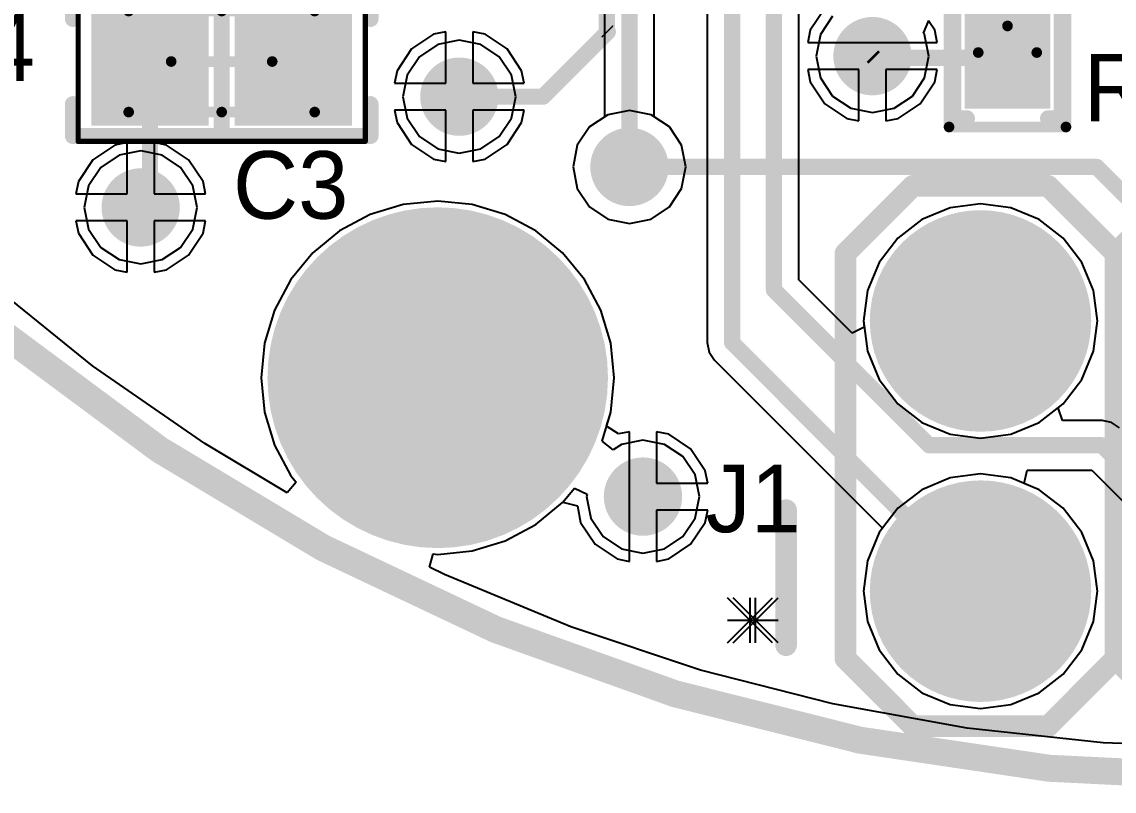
# Model space of a CAD drawing. Header units: millimetres. Extents: x 0.16 to 3.68, y 0.79 to 4.96.
# Drawn here: x 1.17 to 1.5745, y 0.791 to 1.0757 of the extents above; entities that cross this region are included whole.
import ezdxf

# ---------------------------------------------------------------- set-up
doc = ezdxf.new("R2010")
doc.units = ezdxf.units.MM
doc.header["$MEASUREMENT"] = 0
for name, color, linetype in [('BottomLayer', 5, 'Continuous'), ('BottomOverlay', 54, 'Continuous'), ('BottomSolder', 6, 'Continuous'), ('KeepOutLayer', 6, 'Continuous'), ('Mechanical13', 56, 'Continuous'), ('Mechanical15', 56, 'Continuous'), ('Mechanical18', 56, 'Continuous'), ('MidLayer1', 16, 'Continuous'), ('MidLayer2', 76, 'Continuous'), ('MultiLayer', 9, 'Continuous'), ('PadHoleLayer', 156, 'Continuous'), ('TopLayer', 1, 'Continuous'), ('TopOverlay', 2, 'Continuous'), ('TopPaste', 8, 'Continuous'), ('TopSolder', 216, 'Continuous'), ('ViaHoleLayer', 16, 'Continuous')]:
    doc.layers.add(name, color=color, linetype=linetype)

# ---------------------------------------------------------------- blocks, each defined once
blk = doc.blocks.new('CAP_0603_1608_10')
at = {"layer": 'Mechanical13', "const_width": 0.00394}
for points in [[(-0.03445, -0.0187), (-0.03445, 0.0187)], [(-0.03445, 0.0187), (0.03445, 0.0187)], [(0.03445, -0.0187), (0.03445, 0.0187)], [(-0.03445, -0.0187), (0.03445, -0.0187)]]:
    blk.add_lwpolyline(points, dxfattribs=at)
at = {"layer": 'Mechanical13', "const_width": 0.00197}
for points in [[(-0.03543, 0.0187, 1), (-0.03346, 0.0187, 1)], [(-0.03543, 0.0187, 1), (-0.03346, 0.0187, 1)], [(0.03346, 0.0187, 1), (0.03543, 0.0187, 1)], [(0.03346, 0.0187, 1), (0.03543, 0.0187, 1)], [(-0.03543, -0.0187, 1), (-0.03346, -0.0187, 1)], [(-0.03543, -0.0187, 1), (-0.03346, -0.0187, 1)], [(0.03346, -0.0187, 1), (0.03543, -0.0187, 1)], [(0.03346, -0.0187, 1), (0.03543, -0.0187, 1)]]:
    blk.add_lwpolyline(points, format="xyb", close=True, dxfattribs=at)
at = {"layer": 'Mechanical15'}
for points, const_width in [([(-0.05315, -0.02953), (-0.05315, 0.02953)], 0.00197), ([(-0.05315, 0.02953), (0.05315, 0.02953)], 0.00197), ([(0.05315, -0.02953), (0.05315, 0.02953)], 0.00197), ([(0, -0.0187), (0, 0.0187)], 0.00394), ([(-0.0187, 0), (0.0187, 0)], 0.00394), ([(-0.05315, -0.02953), (0.05315, -0.02953)], 0.00197)]:
    blk.add_lwpolyline(points, dxfattribs=dict(at, const_width=const_width))
for points, const_width in [([(-0.05364, 0.02953, 1), (-0.05266, 0.02953, 1)], 0.000984), ([(-0.05364, 0.02953, 1), (-0.05266, 0.02953, 1)], 0.000984), ([(0.05266, 0.02953, 1), (0.05364, 0.02953, 1)], 0.000984), ([(0.05266, 0.02953, 1), (0.05364, 0.02953, 1)], 0.000984), ([(-0.00098, 0.0187, 1), (0.00098, 0.0187, 1)], 0.00197), ([(-0.01969, 0, 1), (-0.01772, 0, 1)], 0.00197), ([(0.01772, 0, 1), (0.01969, 0, 1)], 0.00197), ([(-0.00098, -0.0187, 1), (0.00098, -0.0187, 1)], 0.00197), ([(-0.05364, -0.02953, 1), (-0.05266, -0.02953, 1)], 0.000984), ([(-0.05364, -0.02953, 1), (-0.05266, -0.02953, 1)], 0.000984), ([(0.05266, -0.02953, 1), (0.05364, -0.02953, 1)], 0.000984), ([(0.05266, -0.02953, 1), (0.05364, -0.02953, 1)], 0.000984)]:
    blk.add_lwpolyline(points, format="xyb", close=True, dxfattribs=dict(at, const_width=const_width))
at = {"layer": 'TopLayer'}
for points in [[(-0.00886, -0.01969), (-0.00886, 0.01969), (-0.04429, -0.01969), (-0.04429, 0.01969)], [(0.04429, -0.01969), (0.04429, 0.01969), (0.00886, -0.01969), (0.00886, 0.01969)]]:
    blk.add_solid(points, dxfattribs=at)
at = {"layer": 'TopOverlay', "const_width": 0.00591}
for points in [[(-0.05512, 0.02756), (0.05512, 0.02756)], [(-0.05512, 0.01575), (-0.05512, 0.02756)], [(0, -0.02756), (0, 0.02756)], [(0.05512, 0.01575), (0.05512, 0.02756)], [(-0.05512, -0.02756), (-0.05512, -0.01575)], [(0.05512, -0.02756), (0.05512, -0.01575)], [(-0.05512, -0.02756), (0.05512, -0.02756)]]:
    blk.add_lwpolyline(points, dxfattribs=at)
at = {"layer": 'TopOverlay', "const_width": 0.00295}
for points in [[(-0.05659, 0.02756, 1), (-0.05364, 0.02756, 1)], [(-0.05659, 0.02756, 1), (-0.05364, 0.02756, 1)], [(-0.00148, 0.02756, 1), (0.00148, 0.02756, 1)], [(0.05364, 0.02756, 1), (0.05659, 0.02756, 1)], [(0.05364, 0.02756, 1), (0.05659, 0.02756, 1)], [(-0.05659, 0.01575, 1), (-0.05364, 0.01575, 1)], [(0.05364, 0.01575, 1), (0.05659, 0.01575, 1)], [(-0.05659, -0.01575, 1), (-0.05364, -0.01575, 1)], [(0.05364, -0.01575, 1), (0.05659, -0.01575, 1)], [(-0.05659, -0.02756, 1), (-0.05364, -0.02756, 1)], [(-0.05659, -0.02756, 1), (-0.05364, -0.02756, 1)], [(-0.00148, -0.02756, 1), (0.00148, -0.02756, 1)], [(0.05364, -0.02756, 1), (0.05659, -0.02756, 1)], [(0.05364, -0.02756, 1), (0.05659, -0.02756, 1)]]:
    blk.add_lwpolyline(points, format="xyb", close=True, dxfattribs=at)
at = {"layer": 'TopPaste'}
for points in [[(-0.00886, -0.01969), (-0.00886, 0.01969), (-0.04429, -0.01969), (-0.04429, 0.01969)], [(0.04429, -0.01969), (0.04429, 0.01969), (0.00886, -0.01969), (0.00886, 0.01969)]]:
    blk.add_solid(points, dxfattribs=at)
at = {"layer": 'TopSolder'}
for points in [[(-0.00486, -0.02369), (-0.00486, 0.02369), (-0.04829, -0.02369), (-0.04829, 0.02369)], [(0.04829, -0.02369), (0.04829, 0.02369), (0.00486, -0.02369), (0.00486, 0.02369)]]:
    blk.add_solid(points, dxfattribs=at)
blk = doc.blocks.new('2X3_NS_25')
at = {"layer": 'BottomLayer', "const_width": 0.037}
for points in [[(-0.1185, 0.05, 1), (-0.0815, 0.05, 1)], [(-0.0185, 0.05, 1), (0.0185, 0.05, 1)], [(0.0815, 0.05, 1), (0.1185, 0.05, 1)], [(-0.1185, -0.05, 1), (-0.0815, -0.05, 1)], [(-0.0185, -0.05, 1), (0.0185, -0.05, 1)], [(0.0815, -0.05, 1), (0.1185, -0.05, 1)]]:
    blk.add_lwpolyline(points, format="xyb", close=True, dxfattribs=at)
at = {"layer": 'BottomSolder', "const_width": 0.041}
for points in [[(-0.1205, 0.05, 1), (-0.0795, 0.05, 1)], [(-0.0205, 0.05, 1), (0.0205, 0.05, 1)], [(0.0795, 0.05, 1), (0.1205, 0.05, 1)], [(-0.1205, -0.05, 1), (-0.0795, -0.05, 1)], [(-0.0205, -0.05, 1), (0.0205, -0.05, 1)], [(0.0795, -0.05, 1), (0.1205, -0.05, 1)]]:
    blk.add_lwpolyline(points, format="xyb", close=True, dxfattribs=at)
at = {"layer": 'Mechanical18', "const_width": 0.008}
for points in [[(-0.15, 0.075), (-0.125, 0.1)], [(-0.125, 0.1), (-0.075, 0.1)], [(-0.075, 0.1), (-0.05, 0.075)], [(-0.05, 0.075), (-0.025, 0.1)], [(-0.025, 0.1), (0.025, 0.1)], [(0.025, 0.1), (0.05, 0.075)], [(0.05, 0.075), (0.075, 0.1)], [(0.075, 0.1), (0.125, 0.1)], [(0.125, 0.1), (0.15, 0.075)], [(-0.15, -0.075), (-0.15, 0.075)], [(-0.05, -0.075), (-0.05, 0.075)], [(0.05, -0.075), (0.05, 0.075)], [(0.15, -0.075), (0.15, 0.075)], [(-0.172, -0.07), (-0.172, -0.02)], [(-0.15, -0.075), (-0.125, -0.1)], [(-0.075, -0.1), (-0.05, -0.075)], [(-0.05, -0.075), (-0.025, -0.1)], [(0.025, -0.1), (0.05, -0.075)], [(0.05, -0.075), (0.075, -0.1)], [(0.125, -0.1), (0.15, -0.075)], [(-0.125, -0.1), (-0.075, -0.1)], [(-0.025, -0.1), (0.025, -0.1)], [(0.075, -0.1), (0.125, -0.1)]]:
    blk.add_lwpolyline(points, dxfattribs=at)
at = {"layer": 'Mechanical18', "const_width": 0.004}
for points in [[(-0.127, 0.1, 1), (-0.123, 0.1, 1)], [(-0.127, 0.1, 1), (-0.123, 0.1, 1)], [(-0.077, 0.1, 1), (-0.073, 0.1, 1)], [(-0.077, 0.1, 1), (-0.073, 0.1, 1)], [(-0.027, 0.1, 1), (-0.023, 0.1, 1)], [(-0.027, 0.1, 1), (-0.023, 0.1, 1)], [(0.023, 0.1, 1), (0.027, 0.1, 1)], [(0.023, 0.1, 1), (0.027, 0.1, 1)], [(0.073, 0.1, 1), (0.077, 0.1, 1)], [(0.073, 0.1, 1), (0.077, 0.1, 1)], [(0.123, 0.1, 1), (0.127, 0.1, 1)], [(0.123, 0.1, 1), (0.127, 0.1, 1)], [(-0.152, 0.075, 1), (-0.148, 0.075, 1)], [(-0.152, 0.075, 1), (-0.148, 0.075, 1)], [(-0.052, 0.075, 1), (-0.048, 0.075, 1)], [(-0.052, 0.075, 1), (-0.048, 0.075, 1)], [(-0.052, 0.075, 1), (-0.048, 0.075, 1)], [(0.048, 0.075, 1), (0.052, 0.075, 1)], [(0.048, 0.075, 1), (0.052, 0.075, 1)], [(0.048, 0.075, 1), (0.052, 0.075, 1)], [(0.148, 0.075, 1), (0.152, 0.075, 1)], [(0.148, 0.075, 1), (0.152, 0.075, 1)], [(-0.174, -0.02, 1), (-0.17, -0.02, 1)], [(-0.174, -0.07, 1), (-0.17, -0.07, 1)], [(-0.152, -0.075, 1), (-0.148, -0.075, 1)], [(-0.152, -0.075, 1), (-0.148, -0.075, 1)], [(-0.052, -0.075, 1), (-0.048, -0.075, 1)], [(-0.052, -0.075, 1), (-0.048, -0.075, 1)], [(-0.052, -0.075, 1), (-0.048, -0.075, 1)], [(0.048, -0.075, 1), (0.052, -0.075, 1)], [(0.048, -0.075, 1), (0.052, -0.075, 1)], [(0.048, -0.075, 1), (0.052, -0.075, 1)], [(0.148, -0.075, 1), (0.152, -0.075, 1)], [(0.148, -0.075, 1), (0.152, -0.075, 1)], [(-0.127, -0.1, 1), (-0.123, -0.1, 1)], [(-0.127, -0.1, 1), (-0.123, -0.1, 1)], [(-0.077, -0.1, 1), (-0.073, -0.1, 1)], [(-0.077, -0.1, 1), (-0.073, -0.1, 1)], [(-0.027, -0.1, 1), (-0.023, -0.1, 1)], [(-0.027, -0.1, 1), (-0.023, -0.1, 1)], [(0.023, -0.1, 1), (0.027, -0.1, 1)], [(0.023, -0.1, 1), (0.027, -0.1, 1)], [(0.073, -0.1, 1), (0.077, -0.1, 1)], [(0.073, -0.1, 1), (0.077, -0.1, 1)], [(0.123, -0.1, 1), (0.127, -0.1, 1)], [(0.123, -0.1, 1), (0.127, -0.1, 1)]]:
    blk.add_lwpolyline(points, format="xyb", close=True, dxfattribs=at)
at = {"layer": 'Mechanical18'}
for points in [[(-0.11, 0.04), (-0.09, 0.04), (-0.11, 0.06), (-0.09, 0.06)], [(-0.01, 0.04), (0.01, 0.04), (-0.01, 0.06), (0.01, 0.06)], [(0.09, 0.04), (0.11, 0.04), (0.09, 0.06), (0.11, 0.06)], [(-0.11, -0.06), (-0.09, -0.06), (-0.11, -0.04), (-0.09, -0.04)], [(-0.01, -0.06), (0.01, -0.06), (-0.01, -0.04), (0.01, -0.04)], [(0.09, -0.06), (0.11, -0.06), (0.09, -0.04), (0.11, -0.04)]]:
    blk.add_solid(points, dxfattribs=at)
at = {"layer": 'MidLayer1', "const_width": 0.037}
for points in [[(-0.1185, 0.05, 1), (-0.0815, 0.05, 1)], [(-0.0185, 0.05, 1), (0.0185, 0.05, 1)], [(0.0815, 0.05, 1), (0.1185, 0.05, 1)], [(-0.1185, -0.05, 1), (-0.0815, -0.05, 1)], [(-0.0185, -0.05, 1), (0.0185, -0.05, 1)], [(0.0815, -0.05, 1), (0.1185, -0.05, 1)]]:
    blk.add_lwpolyline(points, format="xyb", close=True, dxfattribs=at)
at = {"layer": 'MidLayer2', "const_width": 0.037}
for points in [[(-0.1185, 0.05, 1), (-0.0815, 0.05, 1)], [(-0.0185, 0.05, 1), (0.0185, 0.05, 1)], [(0.0815, 0.05, 1), (0.1185, 0.05, 1)], [(-0.1185, -0.05, 1), (-0.0815, -0.05, 1)], [(-0.0185, -0.05, 1), (0.0185, -0.05, 1)], [(0.0815, -0.05, 1), (0.1185, -0.05, 1)]]:
    blk.add_lwpolyline(points, format="xyb", close=True, dxfattribs=at)
at = {"layer": 'MultiLayer', "const_width": 0.037}
for points in [[(-0.1185, 0.05, 1), (-0.0815, 0.05, 1)], [(-0.0185, 0.05, 1), (0.0185, 0.05, 1)], [(0.0815, 0.05, 1), (0.1185, 0.05, 1)], [(-0.1185, -0.05, 1), (-0.0815, -0.05, 1)], [(-0.0185, -0.05, 1), (0.0185, -0.05, 1)], [(0.0815, -0.05, 1), (0.1185, -0.05, 1)]]:
    blk.add_lwpolyline(points, format="xyb", close=True, dxfattribs=at)
at = {"layer": 'PadHoleLayer', "const_width": 0.02}
for points in [[(-0.11, 0.05, 1), (-0.09, 0.05, 1)], [(-0.01, 0.05, 1), (0.01, 0.05, 1)], [(0.09, 0.05, 1), (0.11, 0.05, 1)], [(-0.11, -0.05, 1), (-0.09, -0.05, 1)], [(-0.01, -0.05, 1), (0.01, -0.05, 1)], [(0.09, -0.05, 1), (0.11, -0.05, 1)]]:
    blk.add_lwpolyline(points, format="xyb", close=True, dxfattribs=at)
at = {"layer": 'TopLayer', "const_width": 0.037}
for points in [[(-0.1185, 0.05, 1), (-0.0815, 0.05, 1)], [(-0.0185, 0.05, 1), (0.0185, 0.05, 1)], [(0.0815, 0.05, 1), (0.1185, 0.05, 1)], [(-0.1185, -0.05, 1), (-0.0815, -0.05, 1)], [(-0.0185, -0.05, 1), (0.0185, -0.05, 1)], [(0.0815, -0.05, 1), (0.1185, -0.05, 1)]]:
    blk.add_lwpolyline(points, format="xyb", close=True, dxfattribs=at)
at = {"layer": 'TopSolder', "const_width": 0.041}
for points in [[(-0.1205, 0.05, 1), (-0.0795, 0.05, 1)], [(-0.0205, 0.05, 1), (0.0205, 0.05, 1)], [(0.0795, 0.05, 1), (0.1205, 0.05, 1)], [(-0.1205, -0.05, 1), (-0.0795, -0.05, 1)], [(-0.0205, -0.05, 1), (0.0205, -0.05, 1)], [(0.0795, -0.05, 1), (0.1205, -0.05, 1)]]:
    blk.add_lwpolyline(points, format="xyb", close=True, dxfattribs=at)
blk = doc.blocks.new('RES_0402_1005_43')
at = {"layer": 'Mechanical13', "const_width": 0.00394}
for points in [[(-0.02067, 0.01083), (0.02067, 0.01083)], [(-0.02067, 0.01083), (-0.02067, -0.01083)], [(0.02067, 0.01083), (0.02067, -0.01083)], [(-0.02067, -0.01083), (0.02067, -0.01083)]]:
    blk.add_lwpolyline(points, dxfattribs=at)
at = {"layer": 'Mechanical13', "const_width": 0.00197}
for points in [[(-0.02165, 0.01083, 1), (-0.01969, 0.01083, 1)], [(-0.02165, 0.01083, 1), (-0.01969, 0.01083, 1)], [(0.01969, 0.01083, 1), (0.02165, 0.01083, 1)], [(0.01969, 0.01083, 1), (0.02165, 0.01083, 1)], [(-0.02165, -0.01083, 1), (-0.01969, -0.01083, 1)], [(-0.02165, -0.01083, 1), (-0.01969, -0.01083, 1)], [(0.01969, -0.01083, 1), (0.02165, -0.01083, 1)], [(0.01969, -0.01083, 1), (0.02165, -0.01083, 1)]]:
    blk.add_lwpolyline(points, format="xyb", close=True, dxfattribs=at)
at = {"layer": 'Mechanical15', "const_width": 0.00394}
for points in [[(-0.04823, 0.02165), (0.04823, 0.02165)], [(-0.04823, 0.02165), (-0.04823, -0.02165)], [(0.04823, 0.02165), (0.04823, -0.02165)], [(0, 0.01083), (0, -0.01083)], [(-0.01083, 0), (0.01083, 0)], [(-0.04823, -0.02165), (0.04823, -0.02165)]]:
    blk.add_lwpolyline(points, dxfattribs=at)
at = {"layer": 'Mechanical15', "const_width": 0.00197}
for points in [[(-0.04921, 0.02165, 1), (-0.04724, 0.02165, 1)], [(-0.04921, 0.02165, 1), (-0.04724, 0.02165, 1)], [(0.04724, 0.02165, 1), (0.04921, 0.02165, 1)], [(0.04724, 0.02165, 1), (0.04921, 0.02165, 1)], [(-0.00098, 0.01083, 1), (0.00098, 0.01083, 1)], [(-0.01181, 0, 1), (-0.00984, 0, 1)], [(0.00984, 0, 1), (0.01181, 0, 1)], [(-0.00098, -0.01083, 1), (0.00098, -0.01083, 1)], [(-0.04921, -0.02165, 1), (-0.04724, -0.02165, 1)], [(-0.04921, -0.02165, 1), (-0.04724, -0.02165, 1)], [(0.04724, -0.02165, 1), (0.04921, -0.02165, 1)], [(0.04724, -0.02165, 1), (0.04921, -0.02165, 1)]]:
    blk.add_lwpolyline(points, format="xyb", close=True, dxfattribs=at)
at = {"layer": 'TopLayer'}
for points in [[(-0.00787, -0.01181), (-0.00787, 0.01181), (-0.0374, -0.01181), (-0.0374, 0.01181)], [(0.0374, -0.01181), (0.0374, 0.01181), (0.00787, -0.01181), (0.00787, 0.01181)]]:
    blk.add_solid(points, dxfattribs=at)
at = {"layer": 'TopOverlay', "const_width": 0.00591}
for points in [[(-0.045, 0.02), (-0.045, 0.015)], [(-0.045, 0.02), (0.045, 0.02)], [(0, 0.02), (0, -0.02)], [(0.045, 0.02), (0.045, 0.015)], [(-0.045, -0.015), (-0.045, -0.02)], [(0.045, -0.015), (0.045, -0.02)], [(-0.045, -0.02), (0.045, -0.02)]]:
    blk.add_lwpolyline(points, dxfattribs=at)
at = {"layer": 'TopOverlay', "const_width": 0.00295}
for points in [[(-0.04648, 0.02, 1), (-0.04352, 0.02, 1)], [(-0.04648, 0.02, 1), (-0.04352, 0.02, 1)], [(-0.00148, 0.02, 1), (0.00148, 0.02, 1)], [(0.04352, 0.02, 1), (0.04648, 0.02, 1)], [(0.04352, 0.02, 1), (0.04648, 0.02, 1)], [(-0.04648, 0.015, 1), (-0.04352, 0.015, 1)], [(0.04352, 0.015, 1), (0.04648, 0.015, 1)], [(-0.04648, -0.015, 1), (-0.04352, -0.015, 1)], [(0.04352, -0.015, 1), (0.04648, -0.015, 1)], [(-0.04648, -0.02, 1), (-0.04352, -0.02, 1)], [(-0.04648, -0.02, 1), (-0.04352, -0.02, 1)], [(-0.00148, -0.02, 1), (0.00148, -0.02, 1)], [(0.04352, -0.02, 1), (0.04648, -0.02, 1)], [(0.04352, -0.02, 1), (0.04648, -0.02, 1)]]:
    blk.add_lwpolyline(points, format="xyb", close=True, dxfattribs=at)
at = {"layer": 'TopPaste'}
for points in [[(-0.00787, -0.01181), (-0.00787, 0.01181), (-0.0374, -0.01181), (-0.0374, 0.01181)], [(0.0374, -0.01181), (0.0374, 0.01181), (0.00787, -0.01181), (0.00787, 0.01181)]]:
    blk.add_solid(points, dxfattribs=at)
at = {"layer": 'TopSolder'}
for points in [[(-0.00387, -0.01581), (-0.00387, 0.01581), (-0.0414, -0.01581), (-0.0414, 0.01581)], [(0.0414, -0.01581), (0.0414, 0.01581), (0.00387, -0.01581), (0.00387, 0.01581)]]:
    blk.add_solid(points, dxfattribs=at)

msp = doc.modelspace()

# ---------------------------------------------------------------- linework, layer by layer
at = {"layer": 'BottomLayer'}
for p, q in [((1.42382, 1.3242), (1.42382, 0.957)), ((1.40418, 1.04052), (1.40418, 1.321)), ((1.38582, 1.3172), (1.38582, 1.04052)), ((1.45768, 0.98025), (1.45768, 1.10235)), ((1.47022, 1.07778), (1.46569, 1.071)), ((1.50393, 1.07156), (1.50585, 1.07618)), ((1.332, 1.0689), (1.324, 1.06731)), ((1.34, 1.06731), (1.332, 1.0689)), ((1.46569, 1.071), (1.4641, 1.063)), ((1.50431, 1.071), (1.50393, 1.07156)), ((1.5059, 1.063), (1.50431, 1.071)), ((1.324, 1.06731), (1.31722, 1.06278)), ((1.34678, 1.06278), (1.34, 1.06731)), ((1.31722, 1.06278), (1.31269, 1.056)), ((1.35131, 1.056), (1.34678, 1.06278)), ((1.4641, 1.063), (1.46569, 1.055)), ((1.50431, 1.055), (1.5059, 1.063)), ((1.31269, 1.056), (1.3111, 1.048)), ((1.3529, 1.048), (1.35131, 1.056)), ((1.46569, 1.055), (1.47022, 1.04822)), ((1.49978, 1.04822), (1.50431, 1.055)), ((1.3111, 1.048), (1.31269, 1.04)), ((1.35131, 1.04), (1.3529, 1.048)), ((1.47022, 1.04822), (1.477, 1.04369)), ((1.493, 1.04369), (1.49978, 1.04822)), ((1.477, 1.04369), (1.485, 1.0421)), ((1.485, 1.0421), (1.493, 1.04369)), ((1.31269, 1.04), (1.31722, 1.03322)), ((1.34678, 1.03322), (1.35131, 1.04)), ((1.38582, 1.04052), (1.38022, 1.03678)), ((1.40978, 1.03678), (1.40418, 1.04052)), ((1.38022, 1.03678), (1.37569, 1.03)), ((1.41431, 1.03), (1.40978, 1.03678)), ((1.31722, 1.03322), (1.324, 1.02869)), ((1.34, 1.02869), (1.34678, 1.03322)), ((1.20444, 1.03008), (1.19634, 1.02466)), ((1.209, 1.03099), (1.20444, 1.03008)), ((1.209, 1.012), (1.209, 1.03099)), ((1.22356, 1.03008), (1.219, 1.03099)), ((1.219, 1.03099), (1.219, 1.012)), ((1.23166, 1.02466), (1.22356, 1.03008)), ((1.324, 1.02869), (1.332, 1.0271)), ((1.332, 1.0271), (1.34, 1.02869)), ((1.37569, 1.03), (1.3741, 1.022)), ((1.4159, 1.022), (1.41431, 1.03)), ((1.19634, 1.02466), (1.19092, 1.01656)), ((1.23708, 1.01656), (1.23166, 1.02466)), ((1.3741, 1.022), (1.37569, 1.014)), ((1.41431, 1.014), (1.4159, 1.022)), ((1.19092, 1.01656), (1.19001, 1.012)), ((1.23799, 1.012), (1.23708, 1.01656)), ((1.19001, 1.012), (1.209, 1.012)), ((1.219, 1.012), (1.23799, 1.012)), ((1.37569, 1.014), (1.38022, 1.00722)), ((1.40978, 1.00722), (1.41431, 1.014)), ((1.31125, 1.00811), (1.29898, 1.00439)), ((1.324, 1.00937), (1.31125, 1.00811)), ((1.33675, 1.00811), (1.324, 1.00937)), ((1.34902, 1.00439), (1.33675, 1.00811)), ((1.38022, 1.00722), (1.387, 1.00269)), ((1.403, 1.00269), (1.40978, 1.00722)), ((1.525, 1.00837), (1.51377, 1.00689)), ((1.53623, 1.00689), (1.525, 1.00837)), ((1.29898, 1.00439), (1.28768, 0.99835)), ((1.36032, 0.99835), (1.34902, 1.00439)), ((1.51377, 1.00689), (1.50331, 1.00256)), ((1.54669, 1.00256), (1.53623, 1.00689)), ((1.209, 1.002), (1.19001, 1.002)), ((1.19001, 1.002), (1.19092, 0.99744)), ((1.209, 0.98301), (1.209, 1.002)), ((1.23799, 1.002), (1.219, 1.002)), ((1.219, 1.002), (1.219, 0.98301)), ((1.23708, 0.99744), (1.23799, 1.002)), ((1.387, 1.00269), (1.395, 1.0011)), ((1.395, 1.0011), (1.403, 1.00269)), ((1.50331, 1.00256), (1.49433, 0.99567)), ((1.55567, 0.99567), (1.54669, 1.00256)), ((1.19092, 0.99744), (1.19634, 0.98934)), ((1.23166, 0.98934), (1.23708, 0.99744)), ((1.28768, 0.99835), (1.27778, 0.99022)), ((1.37022, 0.99022), (1.36032, 0.99835)), ((1.49433, 0.99567), (1.48744, 0.98669)), ((1.56256, 0.98669), (1.55567, 0.99567)), ((1.19634, 0.98934), (1.20444, 0.98392)), ((1.22356, 0.98392), (1.23166, 0.98934)), ((1.27778, 0.99022), (1.26965, 0.98032)), ((1.37835, 0.98032), (1.37022, 0.99022)), ((1.20444, 0.98392), (1.209, 0.98301)), ((1.219, 0.98301), (1.22356, 0.98392)), ((1.48744, 0.98669), (1.48311, 0.97623)), ((1.56689, 0.97623), (1.56256, 0.98669)), ((1.19614, 0.94845), (1.15674, 0.98021)), ((1.26965, 0.98032), (1.26361, 0.96902)), ((1.38439, 0.96902), (1.37835, 0.98032)), ((1.47745, 0.96047), (1.45768, 0.98025)), ((1.48311, 0.97623), (1.48163, 0.965)), ((1.56837, 0.965), (1.56689, 0.97623)), ((1.26361, 0.96902), (1.25989, 0.95675)), ((1.38811, 0.95675), (1.38439, 0.96902)), ((1.48163, 0.965), (1.48193, 0.96269)), ((1.56689, 0.95377), (1.56837, 0.965)), ((1.48193, 0.96269), (1.47745, 0.96047)), ((1.25989, 0.95675), (1.25863, 0.944)), ((1.38937, 0.944), (1.38811, 0.95675)), ((1.42382, 0.957), (1.42452, 0.95349)), ((1.42452, 0.95349), (1.42651, 0.95051)), ((1.56256, 0.94331), (1.56689, 0.95377)), ((1.23771, 0.91959), (1.19614, 0.94845)), ((1.42651, 0.95051), (1.4887, 0.88833)), ((1.25863, 0.944), (1.25989, 0.93125)), ((1.38811, 0.93125), (1.38937, 0.944)), ((1.55567, 0.93433), (1.56256, 0.94331)), ((1.25989, 0.93125), (1.26361, 0.91898)), ((1.38653, 0.92602), (1.38811, 0.93125)), ((1.55382, 0.93291), (1.55567, 0.93433)), ((1.55542, 0.92818), (1.55382, 0.93291)), ((1.57, 0.92818), (1.55542, 0.92818)), ((1.57351, 0.92748), (1.57, 0.92818)), ((1.57649, 0.92549), (1.57351, 0.92748)), ((1.39089, 0.92317), (1.38653, 0.92602)), ((1.395, 0.92399), (1.39089, 0.92317)), ((1.395, 0.9), (1.395, 0.92399)), ((1.40956, 0.92308), (1.405, 0.92399)), ((1.405, 0.92399), (1.405, 0.905)), ((1.41766, 0.91766), (1.40956, 0.92308)), ((1.2683, 0.90144), (1.23771, 0.91959)), ((1.26361, 0.91898), (1.26965, 0.90768)), ((1.42308, 0.90956), (1.41766, 0.91766)), ((1.26965, 0.90768), (1.27161, 0.9053)), ((1.42399, 0.905), (1.42308, 0.90956)), ((1.54122, 0.90482), (1.54222, 0.90982)), ((1.54222, 0.90982), (1.5662, 0.90982)), ((1.5662, 0.90982), (1.58826, 0.88776)), ((1.27161, 0.9053), (1.2683, 0.90144)), ((1.405, 0.905), (1.42399, 0.905)), ((1.54669, 0.90256), (1.54122, 0.90482)), ((1.55567, 0.89567), (1.54669, 0.90256)), ((1.395, 0.87601), (1.395, 0.9)), ((1.36032, 0.88965), (1.37022, 0.89778)), ((1.37022, 0.89778), (1.37034, 0.89791)), ((1.37034, 0.89791), (1.3757, 0.89657)), ((1.3757, 0.89657), (1.37692, 0.89044)), ((1.42399, 0.895), (1.405, 0.895)), ((1.405, 0.895), (1.405, 0.87601)), ((1.42308, 0.89044), (1.42399, 0.895)), ((1.56256, 0.88669), (1.55567, 0.89567)), ((1.37692, 0.89044), (1.38234, 0.88234)), ((1.41766, 0.88234), (1.42308, 0.89044)), ((1.34902, 0.88361), (1.36032, 0.88965)), ((1.48744, 0.88669), (1.48311, 0.87623)), ((1.4887, 0.88833), (1.48744, 0.88669)), ((1.56689, 0.87623), (1.56256, 0.88669)), ((1.33675, 0.87989), (1.34902, 0.88361)), ((1.38234, 0.88234), (1.39044, 0.87692)), ((1.40956, 0.87692), (1.41766, 0.88234)), ((1.32091, 0.87391), (1.32232, 0.8788)), ((1.32232, 0.8788), (1.324, 0.87863)), ((1.324, 0.87863), (1.33675, 0.87989)), ((1.32649, 0.87111), (1.32091, 0.87391)), ((1.39044, 0.87692), (1.395, 0.87601)), ((1.405, 0.87601), (1.40956, 0.87692)), ((1.48311, 0.87623), (1.48163, 0.865)), ((1.56837, 0.865), (1.56689, 0.87623)), ((1.37325, 0.85175), (1.32649, 0.87111)), ((1.48163, 0.865), (1.48311, 0.85377)), ((1.56689, 0.85377), (1.56837, 0.865)), ((1.48311, 0.85377), (1.48744, 0.84331)), ((1.56256, 0.84331), (1.56689, 0.85377)), ((1.42127, 0.83577), (1.37325, 0.85175)), ((1.48744, 0.84331), (1.49433, 0.83433)), ((1.55567, 0.83433), (1.56256, 0.84331)), ((1.4703, 0.82325), (1.42127, 0.83577)), ((1.49433, 0.83433), (1.50331, 0.82744)), ((1.54669, 0.82744), (1.55567, 0.83433)), ((1.50331, 0.82744), (1.51377, 0.82311)), ((1.53623, 0.82311), (1.54669, 0.82744)), ((1.52011, 0.81426), (1.4703, 0.82325)), ((1.51377, 0.82311), (1.525, 0.82163)), ((1.525, 0.82163), (1.53623, 0.82311)), ((1.57042, 0.80885), (1.52011, 0.81426)), ((1.621, 0.80705), (1.57042, 0.80885))]:
    msp.add_line(p, q, dxfattribs=at)
at = {"layer": 'BottomLayer', "const_width": 0.006}
for points in [[(1.433, 0.957), (1.433, 1.328)], [(1.395, 1.022), (1.395, 1.321)], [(1.4485, 0.97645), (1.4485, 1.13773)], [(1.4485, 0.97645), (1.50595, 0.919)], [(1.433, 0.957), (1.525, 0.865)], [(1.50595, 0.919), (1.57, 0.919)], [(1.57, 0.919), (1.624, 0.865)]]:
    msp.add_lwpolyline(points, dxfattribs=at)
at = {"layer": 'BottomLayer'}
for points, const_width in [([(1.47775, 1.063, 1), (1.49225, 1.063, 1)], 0.0145), ([(1.32475, 1.048, 1), (1.33925, 1.048, 1)], 0.0145), ([(1.38775, 1.022, 1), (1.40225, 1.022, 1)], 0.0145), ([(1.3935, 1.022, 1), (1.3965, 1.022, 1)], 0.003), ([(1.20675, 1.007, 1), (1.22125, 1.007, 1)], 0.0145), ([(1.29447, 0.944, 1), (1.35353, 0.944, 1)], 0.05906), ([(1.447, 0.97645, 1), (1.45, 0.97645, 1)], 0.003), ([(1.447, 0.97645, 1), (1.45, 0.97645, 1)], 0.003), ([(1.4315, 0.957, 1), (1.4345, 0.957, 1)], 0.003), ([(1.4315, 0.957, 1), (1.4345, 0.957, 1)], 0.003), ([(1.50445, 0.919, 1), (1.50745, 0.919, 1)], 0.003), ([(1.50445, 0.919, 1), (1.50745, 0.919, 1)], 0.003), ([(1.5685, 0.919, 1), (1.5715, 0.919, 1)], 0.003), ([(1.5685, 0.919, 1), (1.5715, 0.919, 1)], 0.003), ([(1.39275, 0.9, 1), (1.40725, 0.9, 1)], 0.0145), ([(1.5235, 0.865, 1), (1.5265, 0.865, 1)], 0.003)]:
    msp.add_lwpolyline(points, format="xyb", close=True, dxfattribs=dict(at, const_width=const_width))
at = {"layer": 'BottomOverlay'}
for p, q in [((1.43135, 0.84583), (1.44801, 0.86249)), ((1.44801, 0.84583), (1.43135, 0.86249)), ((1.43968, 0.84583), (1.43968, 0.86249)), ((1.44801, 0.85416), (1.43135, 0.85416))]:
    msp.add_line(p, q, dxfattribs=at)
at = {"layer": 'BottomSolder', "const_width": 0.06306}
msp.add_lwpolyline([(1.29247, 0.944, 1), (1.35553, 0.944, 1)], format="xyb", close=True, dxfattribs=at)
at = {"layer": 'KeepOutLayer', "const_width": 0.01}
msp.add_lwpolyline([(2.341, 1.516, 1), (0.901, 1.516, 1)], format="xyb", close=True, dxfattribs=at)
at = {"layer": 'MidLayer1'}
for p, q in [((1.47022, 1.07778), (1.46569, 1.071)), ((1.50393, 1.07156), (1.50585, 1.07618)), ((1.332, 1.0689), (1.324, 1.06731)), ((1.34, 1.06731), (1.332, 1.0689)), ((1.46569, 1.071), (1.4641, 1.063)), ((1.50431, 1.071), (1.50393, 1.07156)), ((1.5059, 1.063), (1.50431, 1.071)), ((1.324, 1.06731), (1.31722, 1.06278)), ((1.34678, 1.06278), (1.34, 1.06731)), ((1.31722, 1.06278), (1.31269, 1.056)), ((1.35131, 1.056), (1.34678, 1.06278)), ((1.4641, 1.063), (1.46569, 1.055)), ((1.50431, 1.055), (1.5059, 1.063)), ((1.31269, 1.056), (1.3111, 1.048)), ((1.3529, 1.048), (1.35131, 1.056)), ((1.46569, 1.055), (1.47022, 1.04822)), ((1.49978, 1.04822), (1.50431, 1.055)), ((1.3111, 1.048), (1.31269, 1.04)), ((1.35131, 1.04), (1.3529, 1.048)), ((1.47022, 1.04822), (1.477, 1.04369)), ((1.493, 1.04369), (1.49978, 1.04822)), ((1.477, 1.04369), (1.485, 1.0421)), ((1.485, 1.0421), (1.493, 1.04369)), ((1.31269, 1.04), (1.31722, 1.03322)), ((1.34678, 1.03322), (1.35131, 1.04)), ((1.387, 1.04131), (1.38022, 1.03678)), ((1.395, 1.0429), (1.387, 1.04131)), ((1.403, 1.04131), (1.395, 1.0429)), ((1.40978, 1.03678), (1.403, 1.04131)), ((1.38022, 1.03678), (1.37569, 1.03)), ((1.41431, 1.03), (1.40978, 1.03678)), ((1.31722, 1.03322), (1.324, 1.02869)), ((1.34, 1.02869), (1.34678, 1.03322)), ((1.20444, 1.03008), (1.19634, 1.02466)), ((1.209, 1.03099), (1.20444, 1.03008)), ((1.209, 1.012), (1.209, 1.03099)), ((1.22356, 1.03008), (1.219, 1.03099)), ((1.219, 1.03099), (1.219, 1.012)), ((1.23166, 1.02466), (1.22356, 1.03008)), ((1.324, 1.02869), (1.332, 1.0271)), ((1.332, 1.0271), (1.34, 1.02869)), ((1.37569, 1.03), (1.3741, 1.022)), ((1.4159, 1.022), (1.41431, 1.03)), ((1.19634, 1.02466), (1.19092, 1.01656)), ((1.23708, 1.01656), (1.23166, 1.02466)), ((1.3741, 1.022), (1.37569, 1.014)), ((1.41431, 1.014), (1.4159, 1.022)), ((1.19092, 1.01656), (1.19001, 1.012)), ((1.23799, 1.012), (1.23708, 1.01656)), ((1.19001, 1.012), (1.209, 1.012)), ((1.219, 1.012), (1.23799, 1.012)), ((1.37569, 1.014), (1.38022, 1.00722)), ((1.40978, 1.00722), (1.41431, 1.014)), ((1.31125, 1.00811), (1.29898, 1.00439)), ((1.324, 1.00937), (1.31125, 1.00811)), ((1.33675, 1.00811), (1.324, 1.00937)), ((1.34902, 1.00439), (1.33675, 1.00811)), ((1.38022, 1.00722), (1.387, 1.00269)), ((1.403, 1.00269), (1.40978, 1.00722)), ((1.525, 1.00837), (1.51377, 1.00689)), ((1.53623, 1.00689), (1.525, 1.00837)), ((1.29898, 1.00439), (1.28768, 0.99835)), ((1.36032, 0.99835), (1.34902, 1.00439)), ((1.51377, 1.00689), (1.50331, 1.00256)), ((1.54669, 1.00256), (1.53623, 1.00689)), ((1.209, 1.002), (1.19001, 1.002)), ((1.19001, 1.002), (1.19092, 0.99744)), ((1.209, 0.98301), (1.209, 1.002)), ((1.23799, 1.002), (1.219, 1.002)), ((1.219, 1.002), (1.219, 0.98301)), ((1.23708, 0.99744), (1.23799, 1.002)), ((1.387, 1.00269), (1.395, 1.0011)), ((1.395, 1.0011), (1.403, 1.00269)), ((1.50331, 1.00256), (1.49433, 0.99567)), ((1.55567, 0.99567), (1.54669, 1.00256)), ((1.19092, 0.99744), (1.19634, 0.98934)), ((1.23166, 0.98934), (1.23708, 0.99744)), ((1.28768, 0.99835), (1.27778, 0.99022)), ((1.37022, 0.99022), (1.36032, 0.99835)), ((1.49433, 0.99567), (1.48744, 0.98669)), ((1.56256, 0.98669), (1.55567, 0.99567)), ((1.19634, 0.98934), (1.20444, 0.98392)), ((1.22356, 0.98392), (1.23166, 0.98934)), ((1.27778, 0.99022), (1.26965, 0.98032)), ((1.37835, 0.98032), (1.37022, 0.99022)), ((1.20444, 0.98392), (1.209, 0.98301)), ((1.219, 0.98301), (1.22356, 0.98392)), ((1.48744, 0.98669), (1.48311, 0.97623)), ((1.56689, 0.97623), (1.56256, 0.98669)), ((1.19614, 0.94845), (1.15674, 0.98021)), ((1.26965, 0.98032), (1.26361, 0.96902)), ((1.38439, 0.96902), (1.37835, 0.98032)), ((1.48311, 0.97623), (1.48163, 0.965)), ((1.56837, 0.965), (1.56689, 0.97623)), ((1.26361, 0.96902), (1.25989, 0.95675)), ((1.38811, 0.95675), (1.38439, 0.96902)), ((1.48163, 0.965), (1.48311, 0.95377)), ((1.56689, 0.95377), (1.56837, 0.965)), ((1.25989, 0.95675), (1.25863, 0.944)), ((1.38937, 0.944), (1.38811, 0.95675)), ((1.48311, 0.95377), (1.48744, 0.94331)), ((1.56256, 0.94331), (1.56689, 0.95377)), ((1.23771, 0.91959), (1.19614, 0.94845)), ((1.25863, 0.944), (1.25989, 0.93125)), ((1.38811, 0.93125), (1.38937, 0.944)), ((1.48744, 0.94331), (1.49433, 0.93433)), ((1.55567, 0.93433), (1.56256, 0.94331)), ((1.25989, 0.93125), (1.26361, 0.91898)), ((1.38653, 0.92602), (1.38811, 0.93125)), ((1.49433, 0.93433), (1.50331, 0.92744)), ((1.54669, 0.92744), (1.55567, 0.93433)), ((1.50331, 0.92744), (1.51377, 0.92311)), ((1.53623, 0.92311), (1.54669, 0.92744)), ((1.39089, 0.92317), (1.38653, 0.92602)), ((1.395, 0.92399), (1.39089, 0.92317)), ((1.395, 0.9), (1.395, 0.92399)), ((1.40956, 0.92308), (1.405, 0.92399)), ((1.405, 0.92399), (1.405, 0.905)), ((1.41766, 0.91766), (1.40956, 0.92308)), ((1.51377, 0.92311), (1.525, 0.92163)), ((1.525, 0.92163), (1.53623, 0.92311)), ((1.2683, 0.90144), (1.23771, 0.91959)), ((1.26361, 0.91898), (1.26965, 0.90768)), ((1.42308, 0.90956), (1.41766, 0.91766)), ((1.26965, 0.90768), (1.27161, 0.9053)), ((1.42399, 0.905), (1.42308, 0.90956)), ((1.51377, 0.90689), (1.50331, 0.90256)), ((1.525, 0.90837), (1.51377, 0.90689)), ((1.53623, 0.90689), (1.525, 0.90837)), ((1.54669, 0.90256), (1.53623, 0.90689)), ((1.27161, 0.9053), (1.2683, 0.90144)), ((1.405, 0.905), (1.42399, 0.905)), ((1.50331, 0.90256), (1.49433, 0.89567)), ((1.55567, 0.89567), (1.54669, 0.90256)), ((1.395, 0.87601), (1.395, 0.9)), ((1.36032, 0.88965), (1.37022, 0.89778)), ((1.37022, 0.89778), (1.37034, 0.89791)), ((1.37034, 0.89791), (1.3757, 0.89657)), ((1.3757, 0.89657), (1.37692, 0.89044)), ((1.42399, 0.895), (1.405, 0.895)), ((1.405, 0.895), (1.405, 0.87601)), ((1.42308, 0.89044), (1.42399, 0.895)), ((1.49433, 0.89567), (1.48744, 0.88669)), ((1.56256, 0.88669), (1.55567, 0.89567)), ((1.37692, 0.89044), (1.38234, 0.88234)), ((1.41766, 0.88234), (1.42308, 0.89044)), ((1.34902, 0.88361), (1.36032, 0.88965)), ((1.48744, 0.88669), (1.48311, 0.87623)), ((1.56689, 0.87623), (1.56256, 0.88669)), ((1.33675, 0.87989), (1.34902, 0.88361)), ((1.38234, 0.88234), (1.39044, 0.87692)), ((1.40956, 0.87692), (1.41766, 0.88234)), ((1.32091, 0.87391), (1.32232, 0.8788)), ((1.32232, 0.8788), (1.324, 0.87863)), ((1.324, 0.87863), (1.33675, 0.87989)), ((1.32649, 0.87111), (1.32091, 0.87391)), ((1.39044, 0.87692), (1.395, 0.87601)), ((1.405, 0.87601), (1.40956, 0.87692)), ((1.48311, 0.87623), (1.48163, 0.865)), ((1.56837, 0.865), (1.56689, 0.87623)), ((1.37325, 0.85175), (1.32649, 0.87111)), ((1.48163, 0.865), (1.48311, 0.85377)), ((1.56689, 0.85377), (1.56837, 0.865)), ((1.48311, 0.85377), (1.48744, 0.84331)), ((1.56256, 0.84331), (1.56689, 0.85377)), ((1.42127, 0.83577), (1.37325, 0.85175)), ((1.48744, 0.84331), (1.49433, 0.83433)), ((1.55567, 0.83433), (1.56256, 0.84331)), ((1.4703, 0.82325), (1.42127, 0.83577)), ((1.49433, 0.83433), (1.50331, 0.82744)), ((1.54669, 0.82744), (1.55567, 0.83433)), ((1.50331, 0.82744), (1.51377, 0.82311)), ((1.53623, 0.82311), (1.54669, 0.82744)), ((1.52011, 0.81426), (1.4703, 0.82325)), ((1.51377, 0.82311), (1.525, 0.82163)), ((1.525, 0.82163), (1.53623, 0.82311)), ((1.57042, 0.80885), (1.52011, 0.81426)), ((1.621, 0.80705), (1.57042, 0.80885))]:
    msp.add_line(p, q, dxfattribs=at)
for points, const_width in [([(1.47775, 1.063, 1), (1.49225, 1.063, 1)], 0.0145), ([(1.32475, 1.048, 1), (1.33925, 1.048, 1)], 0.0145), ([(1.38775, 1.022, 1), (1.40225, 1.022, 1)], 0.0145), ([(1.20675, 1.007, 1), (1.22125, 1.007, 1)], 0.0145), ([(1.29447, 0.944, 1), (1.35353, 0.944, 1)], 0.05906), ([(1.39275, 0.9, 1), (1.40725, 0.9, 1)], 0.0145)]:
    msp.add_lwpolyline(points, format="xyb", close=True, dxfattribs=dict(at, const_width=const_width))
at = {"layer": 'MidLayer2'}
for p, q in [((1.46734, 1.08066), (1.46192, 1.07256)), ((1.50808, 1.07256), (1.50577, 1.07601)), ((1.327, 1.07199), (1.32244, 1.07108)), ((1.327, 1.053), (1.327, 1.07199)), ((1.34156, 1.07108), (1.337, 1.07199)), ((1.337, 1.07199), (1.337, 1.053)), ((1.46192, 1.07256), (1.46101, 1.068)), ((1.50899, 1.068), (1.50808, 1.07256)), ((1.32244, 1.07108), (1.31434, 1.06566)), ((1.34966, 1.06566), (1.34156, 1.07108)), ((1.46101, 1.068), (1.50899, 1.068)), ((1.31434, 1.06566), (1.30892, 1.05756)), ((1.35508, 1.05756), (1.34966, 1.06566)), ((1.30892, 1.05756), (1.30801, 1.053)), ((1.35599, 1.053), (1.35508, 1.05756)), ((1.48, 1.058), (1.46101, 1.058)), ((1.46101, 1.058), (1.46192, 1.05344)), ((1.48, 1.03901), (1.48, 1.058)), ((1.50899, 1.058), (1.49, 1.058)), ((1.49, 1.058), (1.49, 1.03901)), ((1.50808, 1.05344), (1.50899, 1.058)), ((1.30801, 1.053), (1.327, 1.053)), ((1.337, 1.053), (1.35599, 1.053)), ((1.46192, 1.05344), (1.46734, 1.04534)), ((1.50266, 1.04534), (1.50808, 1.05344)), ((1.46734, 1.04534), (1.47544, 1.03992)), ((1.49456, 1.03992), (1.50266, 1.04534)), ((1.327, 1.043), (1.30801, 1.043)), ((1.30801, 1.043), (1.30892, 1.03844)), ((1.327, 1.02401), (1.327, 1.043)), ((1.35599, 1.043), (1.337, 1.043)), ((1.337, 1.043), (1.337, 1.02401)), ((1.35508, 1.03844), (1.35599, 1.043)), ((1.387, 1.04131), (1.38022, 1.03678)), ((1.395, 1.0429), (1.387, 1.04131)), ((1.403, 1.04131), (1.395, 1.0429)), ((1.40978, 1.03678), (1.403, 1.04131)), ((1.47544, 1.03992), (1.48, 1.03901)), ((1.49, 1.03901), (1.49456, 1.03992)), ((1.30892, 1.03844), (1.31434, 1.03034)), ((1.34966, 1.03034), (1.35508, 1.03844)), ((1.38022, 1.03678), (1.37569, 1.03)), ((1.41431, 1.03), (1.40978, 1.03678)), ((1.214, 1.0279), (1.206, 1.02631)), ((1.222, 1.02631), (1.214, 1.0279)), ((1.31434, 1.03034), (1.32244, 1.02492)), ((1.34156, 1.02492), (1.34966, 1.03034)), ((1.37569, 1.03), (1.3741, 1.022)), ((1.4159, 1.022), (1.41431, 1.03)), ((1.206, 1.02631), (1.19922, 1.02178)), ((1.22878, 1.02178), (1.222, 1.02631)), ((1.32244, 1.02492), (1.327, 1.02401)), ((1.337, 1.02401), (1.34156, 1.02492)), ((1.19922, 1.02178), (1.19469, 1.015)), ((1.23331, 1.015), (1.22878, 1.02178)), ((1.3741, 1.022), (1.37569, 1.014)), ((1.41431, 1.014), (1.4159, 1.022)), ((1.19469, 1.015), (1.1931, 1.007)), ((1.2349, 1.007), (1.23331, 1.015)), ((1.37569, 1.014), (1.38022, 1.00722)), ((1.40978, 1.00722), (1.41431, 1.014)), ((1.31125, 1.00811), (1.29898, 1.00439)), ((1.324, 1.00937), (1.31125, 1.00811)), ((1.33675, 1.00811), (1.324, 1.00937)), ((1.34902, 1.00439), (1.33675, 1.00811)), ((1.38022, 1.00722), (1.387, 1.00269)), ((1.403, 1.00269), (1.40978, 1.00722)), ((1.525, 1.00837), (1.51377, 1.00689)), ((1.53623, 1.00689), (1.525, 1.00837)), ((1.1931, 1.007), (1.19469, 0.999)), ((1.23331, 0.999), (1.2349, 1.007)), ((1.29898, 1.00439), (1.28768, 0.99835)), ((1.36032, 0.99835), (1.34902, 1.00439)), ((1.51377, 1.00689), (1.50331, 1.00256)), ((1.54669, 1.00256), (1.53623, 1.00689)), ((1.387, 1.00269), (1.395, 1.0011)), ((1.395, 1.0011), (1.403, 1.00269)), ((1.50331, 1.00256), (1.49433, 0.99567)), ((1.55567, 0.99567), (1.54669, 1.00256)), ((1.19469, 0.999), (1.19922, 0.99222)), ((1.22878, 0.99222), (1.23331, 0.999)), ((1.28768, 0.99835), (1.27778, 0.99022)), ((1.37022, 0.99022), (1.36032, 0.99835)), ((1.49433, 0.99567), (1.48744, 0.98669)), ((1.56256, 0.98669), (1.55567, 0.99567)), ((1.19922, 0.99222), (1.206, 0.98769)), ((1.222, 0.98769), (1.22878, 0.99222)), ((1.206, 0.98769), (1.214, 0.9861)), ((1.214, 0.9861), (1.222, 0.98769)), ((1.27778, 0.99022), (1.26965, 0.98032)), ((1.37835, 0.98032), (1.37022, 0.99022)), ((1.48744, 0.98669), (1.48311, 0.97623)), ((1.56689, 0.97623), (1.56256, 0.98669)), ((1.19614, 0.94845), (1.15674, 0.98021)), ((1.26965, 0.98032), (1.26361, 0.96902)), ((1.38439, 0.96902), (1.37835, 0.98032)), ((1.48311, 0.97623), (1.48163, 0.965)), ((1.56837, 0.965), (1.56689, 0.97623)), ((1.26361, 0.96902), (1.25989, 0.95675)), ((1.38811, 0.95675), (1.38439, 0.96902)), ((1.48163, 0.965), (1.48311, 0.95377)), ((1.56689, 0.95377), (1.56837, 0.965)), ((1.25989, 0.95675), (1.25863, 0.944)), ((1.38937, 0.944), (1.38811, 0.95675)), ((1.48311, 0.95377), (1.48744, 0.94331)), ((1.56256, 0.94331), (1.56689, 0.95377)), ((1.23771, 0.91959), (1.19614, 0.94845)), ((1.25863, 0.944), (1.25989, 0.93125)), ((1.38811, 0.93125), (1.38937, 0.944)), ((1.48744, 0.94331), (1.49433, 0.93433)), ((1.55567, 0.93433), (1.56256, 0.94331)), ((1.25989, 0.93125), (1.26361, 0.91898)), ((1.38487, 0.92056), (1.38811, 0.93125)), ((1.49433, 0.93433), (1.50331, 0.92744)), ((1.54669, 0.92744), (1.55567, 0.93433)), ((1.50331, 0.92744), (1.51377, 0.92311)), ((1.53623, 0.92311), (1.54669, 0.92744)), ((1.51377, 0.92311), (1.525, 0.92163)), ((1.525, 0.92163), (1.53623, 0.92311)), ((1.2683, 0.90144), (1.23771, 0.91959)), ((1.26361, 0.91898), (1.26965, 0.90768)), ((1.38898, 0.91729), (1.38487, 0.92056)), ((1.392, 0.91931), (1.38898, 0.91729)), ((1.4, 0.9209), (1.392, 0.91931)), ((1.408, 0.91931), (1.4, 0.9209)), ((1.41478, 0.91478), (1.408, 0.91931)), ((1.41931, 0.908), (1.41478, 0.91478)), ((1.26965, 0.90768), (1.27161, 0.9053)), ((1.4209, 0.9), (1.41931, 0.908)), ((1.51377, 0.90689), (1.50331, 0.90256)), ((1.525, 0.90837), (1.51377, 0.90689)), ((1.53623, 0.90689), (1.525, 0.90837)), ((1.54669, 0.90256), (1.53623, 0.90689)), ((1.27161, 0.9053), (1.2683, 0.90144)), ((1.37022, 0.89778), (1.37462, 0.90314)), ((1.37462, 0.90314), (1.37928, 0.90094)), ((1.50331, 0.90256), (1.49433, 0.89567)), ((1.55567, 0.89567), (1.54669, 0.90256)), ((1.37928, 0.90094), (1.3791, 0.9)), ((1.3791, 0.9), (1.38069, 0.892)), ((1.41931, 0.892), (1.4209, 0.9)), ((1.36032, 0.88965), (1.37022, 0.89778)), ((1.49433, 0.89567), (1.48744, 0.88669)), ((1.56256, 0.88669), (1.55567, 0.89567)), ((1.38069, 0.892), (1.38522, 0.88522)), ((1.41478, 0.88522), (1.41931, 0.892)), ((1.34902, 0.88361), (1.36032, 0.88965)), ((1.48744, 0.88669), (1.48311, 0.87623)), ((1.56689, 0.87623), (1.56256, 0.88669)), ((1.33675, 0.87989), (1.34902, 0.88361)), ((1.38522, 0.88522), (1.392, 0.88069)), ((1.408, 0.88069), (1.41478, 0.88522)), ((1.32091, 0.87391), (1.32232, 0.8788)), ((1.32232, 0.8788), (1.324, 0.87863)), ((1.324, 0.87863), (1.33675, 0.87989)), ((1.392, 0.88069), (1.4, 0.8791)), ((1.4, 0.8791), (1.408, 0.88069)), ((1.32649, 0.87111), (1.32091, 0.87391)), ((1.48311, 0.87623), (1.48163, 0.865)), ((1.56837, 0.865), (1.56689, 0.87623)), ((1.37325, 0.85175), (1.32649, 0.87111)), ((1.48163, 0.865), (1.48311, 0.85377)), ((1.56689, 0.85377), (1.56837, 0.865)), ((1.48311, 0.85377), (1.48744, 0.84331)), ((1.56256, 0.84331), (1.56689, 0.85377)), ((1.42127, 0.83577), (1.37325, 0.85175)), ((1.48744, 0.84331), (1.49433, 0.83433)), ((1.55567, 0.83433), (1.56256, 0.84331)), ((1.4703, 0.82325), (1.42127, 0.83577)), ((1.49433, 0.83433), (1.50331, 0.82744)), ((1.54669, 0.82744), (1.55567, 0.83433)), ((1.50331, 0.82744), (1.51377, 0.82311)), ((1.53623, 0.82311), (1.54669, 0.82744)), ((1.52011, 0.81426), (1.4703, 0.82325)), ((1.51377, 0.82311), (1.525, 0.82163)), ((1.525, 0.82163), (1.53623, 0.82311)), ((1.57042, 0.80885), (1.52011, 0.81426)), ((1.621, 0.80705), (1.57042, 0.80885))]:
    msp.add_line(p, q, dxfattribs=at)
for points, const_width in [([(1.47775, 1.063, 1), (1.49225, 1.063, 1)], 0.0145), ([(1.32475, 1.048, 1), (1.33925, 1.048, 1)], 0.0145), ([(1.38775, 1.022, 1), (1.40225, 1.022, 1)], 0.0145), ([(1.20675, 1.007, 1), (1.22125, 1.007, 1)], 0.0145), ([(1.29447, 0.944, 1), (1.35353, 0.944, 1)], 0.05906), ([(1.39275, 0.9, 1), (1.40725, 0.9, 1)], 0.0145)]:
    msp.add_lwpolyline(points, format="xyb", close=True, dxfattribs=dict(at, const_width=const_width))
at = {"layer": 'MultiLayer'}
for points, const_width in [([(1.47775, 1.063, 1), (1.49225, 1.063, 1)], 0.0145), ([(1.32475, 1.048, 1), (1.33925, 1.048, 1)], 0.0145), ([(1.38775, 1.022, 1), (1.40225, 1.022, 1)], 0.0145), ([(1.20675, 1.007, 1), (1.22125, 1.007, 1)], 0.0145), ([(1.29447, 0.944, 1), (1.35353, 0.944, 1)], 0.05906), ([(1.39275, 0.9, 1), (1.40725, 0.9, 1)], 0.0145)]:
    msp.add_lwpolyline(points, format="xyb", close=True, dxfattribs=dict(at, const_width=const_width))
at = {"layer": 'PadHoleLayer', "const_width": 0.05}
msp.add_lwpolyline([(1.299, 0.944, 1), (1.349, 0.944, 1)], format="xyb", close=True, dxfattribs=at)
at = {"layer": 'TopLayer', "const_width": 0.006}
for points in [[(1.21743, 1.061), (1.21743, 1.131)], [(1.27057, 1.061), (1.27057, 1.101)], [(1.38664, 1.07236), (1.38664, 1.101)], [(1.363, 1.048), (1.387, 1.072)], [(1.38664, 1.07236), (1.387, 1.072)], [(1.21743, 1.00943), (1.21743, 1.061)], [(1.485, 1.063), (1.48564, 1.06236)], [(1.48564, 1.06236), (1.535, 1.06236)], [(1.332, 1.048), (1.363, 1.048)], [(1.395, 1.022), (1.568, 1.022)], [(1.568, 1.022), (1.625, 0.965)], [(1.214, 1.006), (1.21743, 1.00943)], [(1.214, 1.006), (1.214, 1.007)]]:
    msp.add_lwpolyline(points, dxfattribs=at)
at = {"layer": 'TopLayer'}
for points, const_width in [([(1.47775, 1.063, 1), (1.49225, 1.063, 1)], 0.0145), ([(1.38514, 1.07236, 1), (1.38814, 1.07236, 1)], 0.003), ([(1.38514, 1.07236, 1), (1.38814, 1.07236, 1)], 0.003), ([(1.3855, 1.072, 1), (1.3885, 1.072, 1)], 0.003), ([(1.3855, 1.072, 1), (1.3885, 1.072, 1)], 0.003), ([(1.21593, 1.061, 1), (1.21893, 1.061, 1)], 0.003), ([(1.21593, 1.061, 1), (1.21893, 1.061, 1)], 0.003), ([(1.26907, 1.061, 1), (1.27207, 1.061, 1)], 0.003), ([(1.4835, 1.063, 1), (1.4865, 1.063, 1)], 0.003), ([(1.48414, 1.06236, 1), (1.48714, 1.06236, 1)], 0.003), ([(1.48414, 1.06236, 1), (1.48714, 1.06236, 1)], 0.003), ([(1.5335, 1.06236, 1), (1.5365, 1.06236, 1)], 0.003), ([(1.32475, 1.048, 1), (1.33925, 1.048, 1)], 0.0145), ([(1.3305, 1.048, 1), (1.3335, 1.048, 1)], 0.003), ([(1.3615, 1.048, 1), (1.3645, 1.048, 1)], 0.003), ([(1.3615, 1.048, 1), (1.3645, 1.048, 1)], 0.003), ([(1.38775, 1.022, 1), (1.40225, 1.022, 1)], 0.0145), ([(1.3935, 1.022, 1), (1.3965, 1.022, 1)], 0.003), ([(1.5665, 1.022, 1), (1.5695, 1.022, 1)], 0.003), ([(1.5665, 1.022, 1), (1.5695, 1.022, 1)], 0.003), ([(1.20675, 1.007, 1), (1.22125, 1.007, 1)], 0.0145), ([(1.21593, 1.00943, 1), (1.21893, 1.00943, 1)], 0.003), ([(1.21593, 1.00943, 1), (1.21893, 1.00943, 1)], 0.003), ([(1.2125, 1.007, 1), (1.2155, 1.007, 1)], 0.003), ([(1.2125, 1.006, 1), (1.2155, 1.006, 1)], 0.003), ([(1.2125, 1.006, 1), (1.2155, 1.006, 1)], 0.003), ([(1.29447, 0.944, 1), (1.35353, 0.944, 1)], 0.05906)]:
    msp.add_lwpolyline(points, format="xyb", close=True, dxfattribs=dict(at, const_width=const_width))
at = {"layer": 'TopOverlay'}
for p, q in [((1.43335, 0.84583), (1.45001, 0.86249)), ((1.45001, 0.84583), (1.43335, 0.86249)), ((1.44168, 0.84583), (1.44168, 0.86249)), ((1.45001, 0.85416), (1.43335, 0.85416))]:
    msp.add_line(p, q, dxfattribs=at)
at = {"layer": 'TopSolder', "const_width": 0.06306}
msp.add_lwpolyline([(1.29247, 0.944, 1), (1.35553, 0.944, 1)], format="xyb", close=True, dxfattribs=at)
at = {"layer": 'ViaHoleLayer', "const_width": 0.00591}
for points in [[(1.48205, 1.063, 1), (1.48795, 1.063, 1)], [(1.32905, 1.048, 1), (1.33495, 1.048, 1)], [(1.39205, 1.022, 1), (1.39795, 1.022, 1)], [(1.21105, 1.007, 1), (1.21695, 1.007, 1)], [(1.39705, 0.9, 1), (1.40295, 0.9, 1)]]:
    msp.add_lwpolyline(points, format="xyb", close=True, dxfattribs=at)

# ---------------------------------------------------------------- block references
for name, p, rotation in [('RES_0402_1005_43', (1.535, 1.085), 90), ('CAP_0603_1608_10', (1.244, 1.061), 360), ('2X3_NS_25', (1.625, 0.915), 360)]:
    msp.add_blockref(name, p, dxfattribs=dict(rotation=rotation))

# ---------------------------------------------------------------- texts
at = {"layer": 'TopOverlay'}
for s, p in [('C4', (1.13217, 1.05383)), ('R3', (1.56317, 1.03883)), ('C3', (1.24817, 1.00283)), ('J1', (1.42317, 0.88683))]:
    msp.add_text(s, height=0.025, dxfattribs=at).set_placement(p)

doc.saveas('drawing.dxf')
